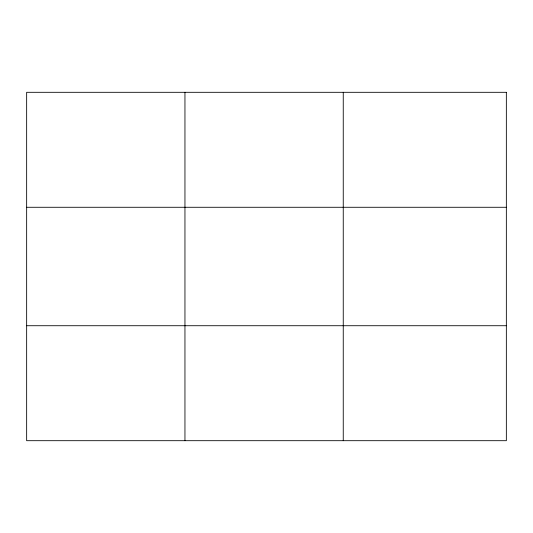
<?xml version="1.0" encoding="UTF-8"?>
<svg xmlns="http://www.w3.org/2000/svg" width="533" height="533" viewBox="0 0 533 533"><rect width="100%" height="100%" fill="white"/><g stroke="black" fill="none" stroke-linecap="round" stroke-linejoin="round"><path stroke-width="0.8" d="M184.951 440.691L184.951 92.309M343.252 440.691L343.252 92.309M26.65 207.277L506.35 207.277M26.65 325.723L506.35 325.723M506.35 92.309L506.35 440.691L26.65 440.691L26.65 92.309L506.35 92.309"/></g></svg>
